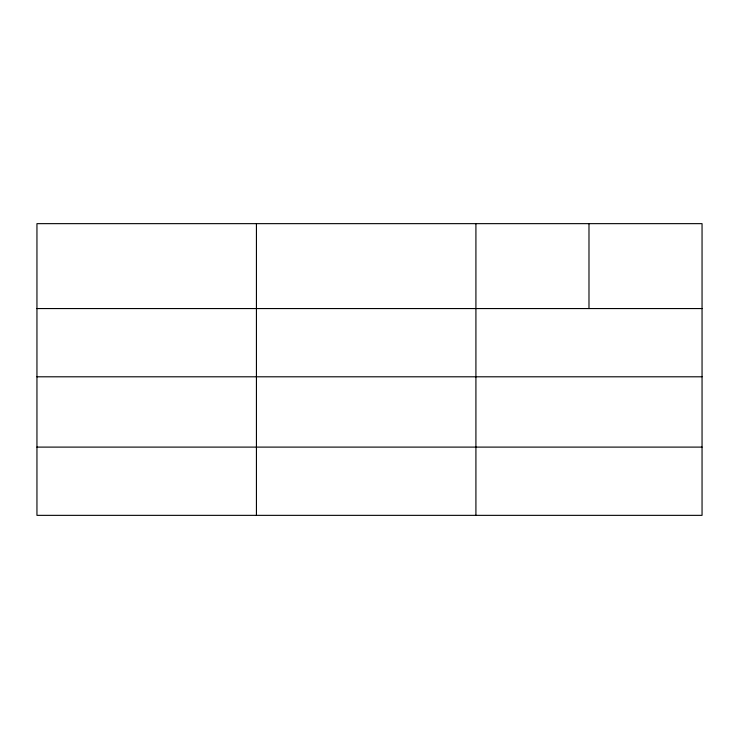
<?xml version="1.0" encoding="UTF-8"?>
<svg xmlns="http://www.w3.org/2000/svg" width="739" height="739" viewBox="0 0 739 739"><rect width="100%" height="100%" fill="white"/><g stroke="black" fill="none" stroke-linecap="round" stroke-linejoin="round"><path stroke-width="1.11" d="M702.05 376.798L702.05 223.649L36.95 223.649L36.95 515.351L702.05 515.351L702.05 376.798L36.95 376.798M36.95 308.56L702.05 308.56M36.95 447.104L702.05 447.104M588.983 223.649L588.983 308.56M475.916 223.649L475.916 515.351M256.433 223.649L256.433 515.351"/></g></svg>
